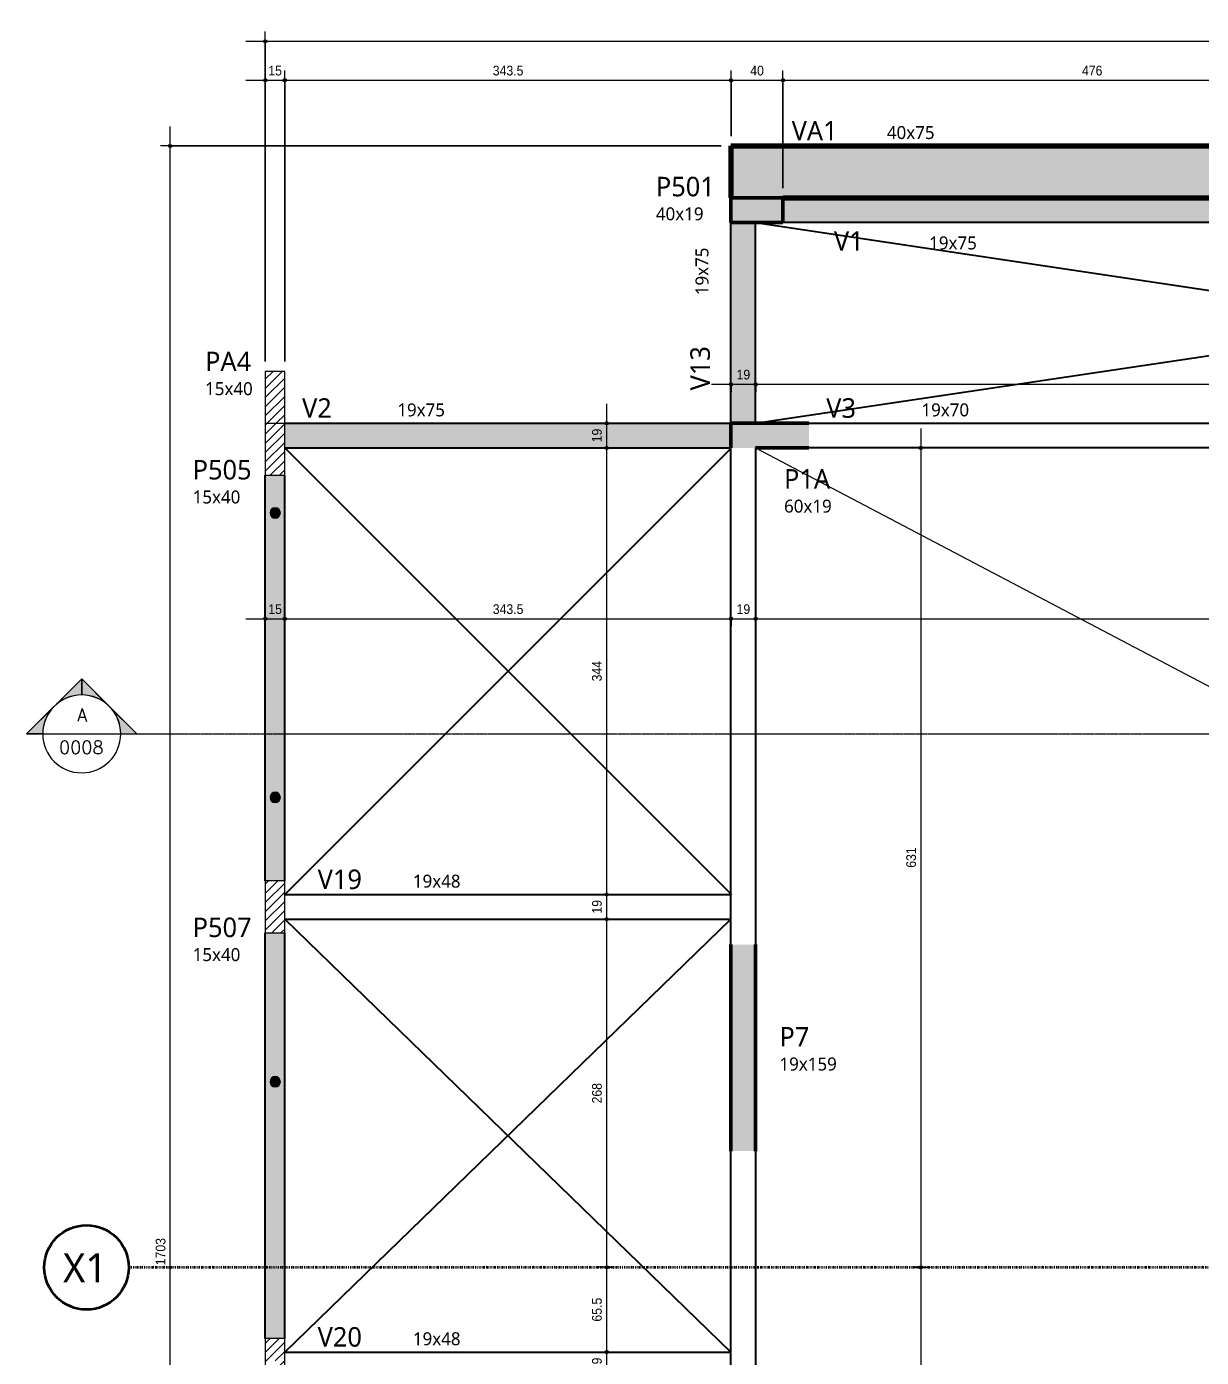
# Model space of a CAD drawing. Header units: centimetres. Extents: x -1706 to 33186, y -3196 to 88081.
# Drawn here: x 11624 to 12528, y -186 to 839 of the extents above; entities that cross this region are included whole.
import ezdxf

# ---------------------------------------------------------------- set-up
doc = ezdxf.new("R2010")
doc.units = ezdxf.units.CM
doc.linetypes.add('Centro de 6 mm', pattern=[1.32, 0.6, -0.24, 0.24, -0.24])
doc.linetypes.add('Dash dot', pattern=[1.5875, 0.635, -0.47625, 0, -0.47625])
for name, color, linetype, lineweight in [('A-ANNO-DIMS', 7, 'Continuous', 9), ('A-ANNO-DIMS-50', 7, 'Continuous', 9), ('A-DETL-GENF', 7, 'Continuous', 18), ('A-DETL-THIN', 7, 'Continuous', 25), ('G-ANNO-SYMB', 7, 'Continuous', 9), ('S-BEAM', 7, 'Continuous', 9), ('S-BEAM-IDEN', 7, 'Continuous', 9), ('S-COLS', 7, 'Continuous', 9), ('S-COLS-IDEN', 7, 'Continuous', 9), ('S-GRID', 7, 'Continuous', 9), ('S-GRID-IDEN', 7, 'Continuous', 9)]:
    doc.layers.add(name, color=color, linetype=linetype, lineweight=lineweight)
doc.layers.add('A-DETL', color=7, linetype='Continuous', lineweight=18, true_color=0x00a600)
doc.styles.add('Arial', font='arial.ttf', dxfattribs={"width": 0.9, "height": 7.5})
doc.styles.add('Gadugi_1', font='gadugi.ttf', dxfattribs={"height": 15})
doc.styles.add('Gadugi_2', font='gadugi.ttf', dxfattribs={"height": 10})
doc.styles.add('Gadugi_4', font='gadugi.ttf', dxfattribs={"height": 22.5})
doc.styles.add('RomanD', font='romand__.ttf', dxfattribs={"height": 10})
doc.dimstyles.new('PED_1_5mm_ESQ_1', dxfattribs={"dimscale": 30.48, "dimtxt": 7.651945, "dimasz": 0.328084, "dimexe": 0.246063, "dimexo": 0.246063, "dimgap": 0.049213, "dimtad": 1, "dimdec": 1, "dimrnd": 0.5, "dimdsep": 46, "dimtxsty": 'Arial', "dimblk1": 'DOTSMALL', "dimblk2": 'DOTSMALL', "dimsah": 1, "dimcen": 0.09, "dimdle": 0.492126, "dimazin": 0, "dimtfac": 1, "dimtdec": 4, "dimtix": 1, "dimtmove": 0, "dimatfit": 3, "dimfxl": 1, "dimtvp": 1, "dimtolj": 1, "dimtzin": 0, "dimarcsym": 2})
doc.dimstyles.new('PED_1_5mm_ESQ_2', dxfattribs={"dimscale": 30.48, "dimtxt": 7.651945, "dimasz": 0.328084, "dimexe": 0.246063, "dimexo": 0.246063, "dimgap": 0.049213, "dimtad": 1, "dimdec": 1, "dimrnd": 0.5, "dimdsep": 46, "dimtxsty": 'Arial', "dimblk1": 'DOTSMALL', "dimblk2": 'DOTSMALL', "dimsah": 1, "dimcen": 0.09, "dimdle": 0.492126, "dimazin": 0, "dimtfac": 1, "dimtdec": 4, "dimtix": 1, "dimtmove": 0, "dimatfit": 3, "dimfxl": 1, "dimtvp": 1, "dimtolj": 1, "dimtzin": 0, "dimarcsym": 2})
pattern_1 = [(45, (13566.5326, 0), (-3.535534, 3.535534), [])]

# ---------------------------------------------------------------- blocks, each defined once
blk = doc.blocks.new('Corte - M_Cabeça do corte - Preenchida-2060824-PL I 001 - FORMA DO RESERVATÓRIO')
at = {"layer": 'G-ANNO-SYMB'}
h = blk.add_hatch(color=256, dxfattribs=at)
edge = h.paths.add_edge_path(flags=0)
edge.add_line((-0.6, 0.849), (-0.6, 0.6))
edge.add_arc((-0.6, 0), 0.6, 90, 135)
edge.add_line((-1.024, 0.424), (-0.6, 0.849))
h = blk.add_hatch(color=256, dxfattribs=at)
edge = h.paths.add_edge_path(flags=0)
edge.add_line((-0.6, 0.849), (-0.176, 0.424))
edge.add_arc((-0.6, 0), 0.6, 45, 90)
edge.add_line((-0.6, 0.6), (-0.6, 0.849))
h = blk.add_hatch(color=256, dxfattribs=at)
edge = h.paths.add_edge_path(flags=0)
edge.add_line((-1.449, 0), (-1.024, 0.424))
edge.add_arc((-0.6, 0), 0.6, 135, 180)
edge.add_line((-1.2, 0), (-1.449, 0))
h = blk.add_hatch(color=256, dxfattribs=at)
edge = h.paths.add_edge_path(flags=0)
edge.add_line((0.249, 0), (0, 0))
edge.add_arc((-0.6, 0), 0.6, 360, 405)
edge.add_line((-0.176, 0.424), (0.249, 0))
for p, q in [((-0.6, 0.849), (-1.449, 0)), ((-0.6, 0.849), (-1.024, 0.424)), ((-0.6, 0.849), (0.249, 0)), ((-0.6, 0.6), (-0.6, 0.849)), ((-0.6, 0.849), (-0.6, 0.6)), ((-0.176, 0.424), (-0.6, 0.849)), ((-1.024, 0.424), (-1.449, 0)), ((0.249, 0), (-0.176, 0.424)), ((-1.449, 0), (-1.2, 0)), ((0, 0), (0.249, 0)), ((-1.2, 0), (-1.449, 0)), ((0, 0), (0.249, 0))]:
    blk.add_line(p, q, dxfattribs=at)
for start, end in [(360, 180), (135, 180), (90, 135), (45, 90), (360, 45), (180, 360)]:
    blk.add_arc((-0.6, 0), 0.6, start, end, dxfattribs=at)
blk = doc.blocks.new('Eixo - X1-2173051-PL I 001 - FORMA DO RESERVATÓRIO')
at = {"layer": 'S-GRID-IDEN', "color": 152, "lineweight": 35, "true_color": 0x0070c0}
blk.add_circle((0, 0), 0.65, dxfattribs=at)
blk = doc.blocks.new('DIMBLOCK193-PL I 001 - FORMA DO RESERVATÓRIO')
at = {"layer": 'A-ANNO-DIMS-50'}
h = blk.add_hatch(color=256, dxfattribs=at)
edge = h.paths.add_edge_path(flags=0)
edge.add_arc((11807.7, 383), 1.25, 0, 360)
h = blk.add_hatch(color=256, dxfattribs=at)
edge = h.paths.add_edge_path(flags=0)
edge.add_arc((11822.7, 383), 1.25, 0, 360)
for p, q in [((11807.7, 377.3), (11807.7, 390.5)), ((11822.7, 377.3), (11822.7, 390.5)), ((11792.7, 383), (11822.7, 383)), ((11807.7, 383), (11807.7, 377.3)), ((11822.7, 383), (11822.7, 377.3))]:
    blk.add_line(p, q, dxfattribs=at)
for centre in [(11807.7, 383), (11822.7, 383)]:
    blk.add_circle(centre, 1.25, dxfattribs=at)
at = {"layer": 'A-ANNO-DIMS-50', "color": 0, "insert": (11810, 394.2), "char_height": 7.5, "width": 12.431, "attachment_point": 1, "line_spacing_factor": 0.941778, "style": 'Arial'}
blk.add_mtext('15', dxfattribs=at)
blk = doc.blocks.new('_DotSmall')
at = {"color": 0, "linetype": 'ByBlock', "const_width": 0.5}
blk.add_lwpolyline([(-0.0625, 0, 1), (0.0625, 0, 1)], format="xyb", close=True, dxfattribs=at)
blk = doc.blocks.new('DIMBLOCK194-PL I 001 - FORMA DO RESERVATÓRIO')
at = {"layer": 'A-ANNO-DIMS-50'}
h = blk.add_hatch(color=256, dxfattribs=at)
edge = h.paths.add_edge_path(flags=0)
edge.add_arc((11822.7, 383), 1.25, 0, 360)
h = blk.add_hatch(color=256, dxfattribs=at)
edge = h.paths.add_edge_path(flags=0)
edge.add_arc((12166.2, 383), 1.25, 0, 360)
for p, q in [((11822.7, 377.3), (11822.7, 390.5)), ((12166.2, 377.3), (12166.2, 390.5)), ((11822.7, 383), (12166.2, 383)), ((11822.7, 383), (11822.7, 377.3)), ((12166.2, 383), (12166.2, 377.3))]:
    blk.add_line(p, q, dxfattribs=at)
for centre in [(11822.7, 383), (12166.2, 383)]:
    blk.add_circle(centre, 1.25, dxfattribs=at)
at = {"layer": 'A-ANNO-DIMS-50', "color": 0, "insert": (11982.8, 394.2), "char_height": 7.5, "width": 27.971, "attachment_point": 1, "line_spacing_factor": 0.941778, "style": 'Arial'}
blk.add_mtext('343.5', dxfattribs=at)
blk = doc.blocks.new('DIMBLOCK195-PL I 001 - FORMA DO RESERVATÓRIO')
at = {"layer": 'A-ANNO-DIMS-50'}
h = blk.add_hatch(color=256, dxfattribs=at)
edge = h.paths.add_edge_path(flags=0)
edge.add_arc((12166.2, 383), 1.25, 0, 360)
h = blk.add_hatch(color=256, dxfattribs=at)
edge = h.paths.add_edge_path(flags=0)
edge.add_arc((12185.2, 383), 1.25, 0, 360)
for p, q in [((12166.2, 377.3), (12166.2, 390.5)), ((12185.2, 377.3), (12185.2, 390.5)), ((12166.2, 383), (12185.2, 383)), ((12166.2, 383), (12166.2, 377.3)), ((12185.2, 383), (12185.2, 377.3))]:
    blk.add_line(p, q, dxfattribs=at)
for centre in [(12166.2, 383), (12185.2, 383)]:
    blk.add_circle(centre, 1.25, dxfattribs=at)
at = {"layer": 'A-ANNO-DIMS-50', "color": 0, "insert": (12170.5, 394.2), "char_height": 7.5, "width": 12.431, "attachment_point": 1, "line_spacing_factor": 0.941778, "style": 'Arial'}
blk.add_mtext('19', dxfattribs=at)
blk = doc.blocks.new('DIMBLOCK196-PL I 001 - FORMA DO RESERVATÓRIO')
at = {"layer": 'A-ANNO-DIMS-50'}
h = blk.add_hatch(color=256, dxfattribs=at)
edge = h.paths.add_edge_path(flags=0)
edge.add_arc((12185.2, 383), 1.25, 0, 360)
h = blk.add_hatch(color=256, dxfattribs=at)
edge = h.paths.add_edge_path(flags=0)
edge.add_arc((12907.7, 383), 1.25, 0, 360)
for p, q in [((12185.2, 377.3), (12185.2, 390.5)), ((12907.7, 377.3), (12907.7, 390.5)), ((12185.2, 383), (12907.7, 383)), ((12185.2, 383), (12185.2, 377.3)), ((12907.7, 383), (12907.7, 377.3))]:
    blk.add_line(p, q, dxfattribs=at)
for centre in [(12185.2, 383), (12907.7, 383)]:
    blk.add_circle(centre, 1.25, dxfattribs=at)
at = {"layer": 'A-ANNO-DIMS-50', "color": 0, "insert": (12534.8, 394.2), "char_height": 7.5, "width": 27.971, "attachment_point": 1, "line_spacing_factor": 0.941778, "style": 'Arial'}
blk.add_mtext('722.5', dxfattribs=at)
blk = doc.blocks.new('DIMBLOCK209-PL I 001 - FORMA DO RESERVATÓRIO')
at = {"layer": 'A-ANNO-DIMS-50'}
h = blk.add_hatch(color=256, dxfattribs=at)
edge = h.paths.add_edge_path(flags=0)
edge.add_arc((12166.2, 563.6), 1.25, 0, 360)
h = blk.add_hatch(color=256, dxfattribs=at)
edge = h.paths.add_edge_path(flags=0)
edge.add_arc((12185.2, 563.6), 1.25, 0, 360)
for p, q in [((12166.2, 557.9), (12166.2, 571.1)), ((12185.2, 557.9), (12185.2, 571.1)), ((12151.2, 563.6), (12185.2, 563.6)), ((12166.2, 563.6), (12166.2, 557.9)), ((12185.2, 563.6), (12185.2, 557.9))]:
    blk.add_line(p, q, dxfattribs=at)
for centre in [(12166.2, 563.6), (12185.2, 563.6)]:
    blk.add_circle(centre, 1.25, dxfattribs=at)
at = {"layer": 'A-ANNO-DIMS-50', "color": 0, "insert": (12170.5, 574.8), "char_height": 7.5, "width": 12.431, "attachment_point": 1, "line_spacing_factor": 0.941778, "style": 'Arial'}
blk.add_mtext('19', dxfattribs=at)
blk = doc.blocks.new('DIMBLOCK210-PL I 001 - FORMA DO RESERVATÓRIO')
at = {"layer": 'A-ANNO-DIMS-50'}
h = blk.add_hatch(color=256, dxfattribs=at)
edge = h.paths.add_edge_path(flags=0)
edge.add_arc((12185.2, 563.6), 1.25, 0, 360)
h = blk.add_hatch(color=256, dxfattribs=at)
edge = h.paths.add_edge_path(flags=0)
edge.add_arc((13219.2, 563.6), 1.25, 0, 360)
for p, q in [((12185.2, 557.9), (12185.2, 571.1)), ((13219.2, 557.9), (13219.2, 571.1)), ((12185.2, 563.6), (13219.2, 563.6)), ((12185.2, 563.6), (12185.2, 557.9)), ((13219.2, 563.6), (13219.2, 557.9))]:
    blk.add_line(p, q, dxfattribs=at)
for centre in [(12185.2, 563.6), (13219.2, 563.6)]:
    blk.add_circle(centre, 1.25, dxfattribs=at)
at = {"layer": 'A-ANNO-DIMS-50', "color": 0, "insert": (12691.8, 574.8), "char_height": 7.5, "width": 24.863, "attachment_point": 1, "line_spacing_factor": 0.941778, "style": 'Arial'}
blk.add_mtext('1034', dxfattribs=at)
blk = doc.blocks.new('DIMBLOCK243-PL I 001 - FORMA DO RESERVATÓRIO')
at = {"layer": 'A-ANNO-DIMS-50'}
h = blk.add_hatch(color=256, dxfattribs=at)
edge = h.paths.add_edge_path(flags=0)
edge.add_arc((12070.5, -181.7), 1.25, 0, 360)
h = blk.add_hatch(color=256, dxfattribs=at)
edge = h.paths.add_edge_path(flags=0)
edge.add_arc((12070.5, -200.7), 1.25, 0, 360)
for p, q in [((12076.2, -181.7), (12063, -181.7)), ((12070.5, -200.7), (12070.5, -181.7)), ((12070.5, -181.7), (12076.2, -181.7)), ((12076.2, -200.7), (12063, -200.7)), ((12070.5, -200.7), (12076.2, -200.7))]:
    blk.add_line(p, q, dxfattribs=at)
for centre in [(12070.5, -181.7), (12070.5, -200.7)]:
    blk.add_circle(centre, 1.25, dxfattribs=at)
at = {"layer": 'A-ANNO-DIMS-50', "color": 0, "insert": (12059.2, -196.4), "char_height": 7.5, "width": 12.431, "attachment_point": 1, "rotation": 90, "line_spacing_factor": 0.941778, "style": 'Arial'}
blk.add_mtext('19', dxfattribs=at)
blk = doc.blocks.new('DIMBLOCK244-PL I 001 - FORMA DO RESERVATÓRIO')
at = {"layer": 'A-ANNO-DIMS-50'}
h = blk.add_hatch(color=256, dxfattribs=at)
edge = h.paths.add_edge_path(flags=0)
edge.add_arc((12070.5, -116.4), 1.25, 0, 360)
h = blk.add_hatch(color=256, dxfattribs=at)
edge = h.paths.add_edge_path(flags=0)
edge.add_arc((12070.5, -181.7), 1.25, 0, 360)
for p, q in [((12076.2, -116.4), (12063, -116.4)), ((12070.5, -181.7), (12070.5, -116.4)), ((12070.5, -116.4), (12076.2, -116.4)), ((12076.2, -181.7), (12063, -181.7)), ((12070.5, -181.7), (12076.2, -181.7))]:
    blk.add_line(p, q, dxfattribs=at)
for centre in [(12070.5, -116.4), (12070.5, -181.7)]:
    blk.add_circle(centre, 1.25, dxfattribs=at)
at = {"layer": 'A-ANNO-DIMS-50', "color": 0, "insert": (12059.2, -158.2), "char_height": 7.5, "width": 21.755, "attachment_point": 1, "rotation": 90, "line_spacing_factor": 0.941778, "style": 'Arial'}
blk.add_mtext('65.5', dxfattribs=at)
blk = doc.blocks.new('DIMBLOCK245-PL I 001 - FORMA DO RESERVATÓRIO')
at = {"layer": 'A-ANNO-DIMS-50'}
h = blk.add_hatch(color=256, dxfattribs=at)
edge = h.paths.add_edge_path(flags=0)
edge.add_arc((12070.5, 151.7), 1.25, 0, 360)
h = blk.add_hatch(color=256, dxfattribs=at)
edge = h.paths.add_edge_path(flags=0)
edge.add_arc((12070.5, -116.4), 1.25, 0, 360)
for p, q in [((12076.2, 151.7), (12063, 151.7)), ((12070.5, -116.4), (12070.5, 151.7)), ((12070.5, 151.7), (12076.2, 151.7)), ((12076.2, -116.4), (12063, -116.4)), ((12070.5, -116.4), (12076.2, -116.4))]:
    blk.add_line(p, q, dxfattribs=at)
for centre in [(12070.5, 151.7), (12070.5, -116.4)]:
    blk.add_circle(centre, 1.25, dxfattribs=at)
at = {"layer": 'A-ANNO-DIMS-50', "color": 0, "insert": (12059.2, 9.8), "char_height": 7.5, "width": 18.647, "attachment_point": 1, "rotation": 90, "line_spacing_factor": 0.941778, "style": 'Arial'}
blk.add_mtext('268', dxfattribs=at)
blk = doc.blocks.new('DIMBLOCK246-PL I 001 - FORMA DO RESERVATÓRIO')
at = {"layer": 'A-ANNO-DIMS-50'}
h = blk.add_hatch(color=256, dxfattribs=at)
edge = h.paths.add_edge_path(flags=0)
edge.add_arc((12070.5, 170.7), 1.25, 0, 360)
h = blk.add_hatch(color=256, dxfattribs=at)
edge = h.paths.add_edge_path(flags=0)
edge.add_arc((12070.5, 151.7), 1.25, 0, 360)
for p, q in [((12076.2, 170.7), (12063, 170.7)), ((12070.5, 151.7), (12070.5, 170.7)), ((12070.5, 170.7), (12076.2, 170.7)), ((12076.2, 151.7), (12063, 151.7)), ((12070.5, 151.7), (12076.2, 151.7))]:
    blk.add_line(p, q, dxfattribs=at)
for centre in [(12070.5, 170.7), (12070.5, 151.7)]:
    blk.add_circle(centre, 1.25, dxfattribs=at)
at = {"layer": 'A-ANNO-DIMS-50', "color": 0, "insert": (12059.2, 156), "char_height": 7.5, "width": 12.431, "attachment_point": 1, "rotation": 90, "line_spacing_factor": 0.941778, "style": 'Arial'}
blk.add_mtext('19', dxfattribs=at)
blk = doc.blocks.new('DIMBLOCK247-PL I 001 - FORMA DO RESERVATÓRIO')
at = {"layer": 'A-ANNO-DIMS-50'}
h = blk.add_hatch(color=256, dxfattribs=at)
edge = h.paths.add_edge_path(flags=0)
edge.add_arc((12070.5, 514.6), 1.25, 0, 360)
h = blk.add_hatch(color=256, dxfattribs=at)
edge = h.paths.add_edge_path(flags=0)
edge.add_arc((12070.5, 170.7), 1.25, 0, 360)
for p, q in [((12076.2, 514.6), (12063, 514.6)), ((12070.5, 170.7), (12070.5, 514.6)), ((12070.5, 514.6), (12076.2, 514.6)), ((12076.2, 170.7), (12063, 170.7)), ((12070.5, 170.7), (12076.2, 170.7))]:
    blk.add_line(p, q, dxfattribs=at)
for centre in [(12070.5, 514.6), (12070.5, 170.7)]:
    blk.add_circle(centre, 1.25, dxfattribs=at)
at = {"layer": 'A-ANNO-DIMS-50', "color": 0, "insert": (12059.2, 334.8), "char_height": 7.5, "width": 18.647, "attachment_point": 1, "rotation": 90, "line_spacing_factor": 0.941778, "style": 'Arial'}
blk.add_mtext('344', dxfattribs=at)
blk = doc.blocks.new('DIMBLOCK248-PL I 001 - FORMA DO RESERVATÓRIO')
at = {"layer": 'A-ANNO-DIMS-50'}
h = blk.add_hatch(color=256, dxfattribs=at)
edge = h.paths.add_edge_path(flags=0)
edge.add_arc((12070.5, 533.6), 1.25, 0, 360)
h = blk.add_hatch(color=256, dxfattribs=at)
edge = h.paths.add_edge_path(flags=0)
edge.add_arc((12070.5, 514.6), 1.25, 0, 360)
for p, q in [((12070.5, 514.6), (12070.5, 548.6)), ((12076.2, 533.6), (12063, 533.6)), ((12070.5, 533.6), (12076.2, 533.6)), ((12076.2, 514.6), (12063, 514.6)), ((12070.5, 514.6), (12076.2, 514.6))]:
    blk.add_line(p, q, dxfattribs=at)
for centre in [(12070.5, 533.6), (12070.5, 514.6)]:
    blk.add_circle(centre, 1.25, dxfattribs=at)
at = {"layer": 'A-ANNO-DIMS-50', "color": 0, "insert": (12059.2, 518.9), "char_height": 7.5, "width": 12.431, "attachment_point": 1, "rotation": 90, "line_spacing_factor": 0.941778, "style": 'Arial'}
blk.add_mtext('19', dxfattribs=at)
blk = doc.blocks.new('DIMBLOCK249-PL I 001 - FORMA DO RESERVATÓRIO')
at = {"layer": 'A-ANNO-DIMS-50'}
h = blk.add_hatch(color=256, dxfattribs=at)
edge = h.paths.add_edge_path(flags=0)
edge.add_arc((12312.3, 514.6), 1.25, 0, 360)
h = blk.add_hatch(color=256, dxfattribs=at)
edge = h.paths.add_edge_path(flags=0)
edge.add_arc((12312.3, -116.4), 1.25, 0, 360)
for p, q in [((12312.3, 529.6), (12312.3, -116.4)), ((12306.6, 514.6), (12319.8, 514.6)), ((12312.3, 514.6), (12306.6, 514.6)), ((12306.6, -116.4), (12319.8, -116.4)), ((12312.3, -116.4), (12306.6, -116.4))]:
    blk.add_line(p, q, dxfattribs=at)
for centre in [(12312.3, 514.6), (12312.3, -116.4)]:
    blk.add_circle(centre, 1.25, dxfattribs=at)
at = {"layer": 'A-ANNO-DIMS-50', "color": 0, "insert": (12301.1, 191.3), "char_height": 7.5, "width": 18.647, "attachment_point": 1, "rotation": 90, "line_spacing_factor": 0.941778, "style": 'Arial'}
blk.add_mtext('631', dxfattribs=at)
blk = doc.blocks.new('DIMBLOCK250-PL I 001 - FORMA DO RESERVATÓRIO')
at = {"layer": 'A-ANNO-DIMS-50'}
h = blk.add_hatch(color=256, dxfattribs=at)
edge = h.paths.add_edge_path(flags=0)
edge.add_arc((12312.3, -116.4), 1.25, 0, 360)
h = blk.add_hatch(color=256, dxfattribs=at)
edge = h.paths.add_edge_path(flags=0)
edge.add_arc((12312.3, -669.4), 1.25, 0, 360)
for p, q in [((12306.6, -116.4), (12319.8, -116.4)), ((12312.3, -116.4), (12306.6, -116.4)), ((12312.3, -116.4), (12312.3, -669.4)), ((12318.2, -669.4), (12304.8, -669.4)), ((12312.3, -669.4), (12318.2, -669.4))]:
    blk.add_line(p, q, dxfattribs=at)
for centre in [(12312.3, -116.4), (12312.3, -669.4)]:
    blk.add_circle(centre, 1.25, dxfattribs=at)
at = {"layer": 'A-ANNO-DIMS-50', "color": 0, "insert": (12301.1, -400.7), "char_height": 7.5, "width": 18.647, "attachment_point": 1, "rotation": 90, "line_spacing_factor": 0.941778, "style": 'Arial'}
blk.add_mtext('553', dxfattribs=at)
blk = doc.blocks.new('DIMBLOCK297-PL I 001 - FORMA DO RESERVATÓRIO')
at = {"layer": 'A-ANNO-DIMS-50'}
h = blk.add_hatch(color=256, dxfattribs=at)
edge = h.paths.add_edge_path(flags=0)
edge.add_arc((11807.7, 797.7), 1.25, 0, 360)
h = blk.add_hatch(color=256, dxfattribs=at)
edge = h.paths.add_edge_path(flags=0)
edge.add_arc((11822.7, 797.7), 1.25, 0, 360)
for p, q in [((11807.7, 581.1), (11807.7, 805.2)), ((11822.7, 581.1), (11822.7, 805.2)), ((11792.7, 797.7), (11822.7, 797.7)), ((11807.7, 797.7), (11807.7, 581.1)), ((11822.7, 797.7), (11822.7, 581.1))]:
    blk.add_line(p, q, dxfattribs=at)
for centre in [(11807.7, 797.7), (11822.7, 797.7)]:
    blk.add_circle(centre, 1.25, dxfattribs=at)
at = {"layer": 'A-ANNO-DIMS-50', "color": 0, "insert": (11810, 808.9), "char_height": 7.5, "width": 12.431, "attachment_point": 1, "line_spacing_factor": 0.941778, "style": 'Arial'}
blk.add_mtext('15', dxfattribs=at)
blk = doc.blocks.new('DIMBLOCK298-PL I 001 - FORMA DO RESERVATÓRIO')
at = {"layer": 'A-ANNO-DIMS-50'}
h = blk.add_hatch(color=256, dxfattribs=at)
edge = h.paths.add_edge_path(flags=0)
edge.add_arc((11822.7, 797.7), 1.25, 0, 360)
h = blk.add_hatch(color=256, dxfattribs=at)
edge = h.paths.add_edge_path(flags=0)
edge.add_arc((12166.2, 797.7), 1.25, 0, 360)
for p, q in [((11822.7, 581.1), (11822.7, 805.2)), ((12166.2, 754.6), (12166.2, 805.2)), ((11822.7, 797.7), (12166.2, 797.7)), ((11822.7, 797.7), (11822.7, 581.1)), ((12166.2, 797.7), (12166.2, 754.6))]:
    blk.add_line(p, q, dxfattribs=at)
for centre in [(11822.7, 797.7), (12166.2, 797.7)]:
    blk.add_circle(centre, 1.25, dxfattribs=at)
at = {"layer": 'A-ANNO-DIMS-50', "color": 0, "insert": (11982.8, 808.9), "char_height": 7.5, "width": 27.971, "attachment_point": 1, "line_spacing_factor": 0.941778, "style": 'Arial'}
blk.add_mtext('343.5', dxfattribs=at)
blk = doc.blocks.new('DIMBLOCK299-PL I 001 - FORMA DO RESERVATÓRIO')
at = {"layer": 'A-ANNO-DIMS-50'}
h = blk.add_hatch(color=256, dxfattribs=at)
edge = h.paths.add_edge_path(flags=0)
edge.add_arc((12166.2, 797.7), 1.25, 0, 360)
h = blk.add_hatch(color=256, dxfattribs=at)
edge = h.paths.add_edge_path(flags=0)
edge.add_arc((12206.2, 797.7), 1.25, 0, 360)
for p, q in [((12166.2, 754.6), (12166.2, 805.2)), ((12206.2, 714.6), (12206.2, 805.2)), ((12166.2, 797.7), (12206.2, 797.7)), ((12166.2, 797.7), (12166.2, 754.6)), ((12206.2, 797.7), (12206.2, 714.6))]:
    blk.add_line(p, q, dxfattribs=at)
for centre in [(12166.2, 797.7), (12206.2, 797.7)]:
    blk.add_circle(centre, 1.25, dxfattribs=at)
at = {"layer": 'A-ANNO-DIMS-50', "color": 0, "insert": (12181, 808.9), "char_height": 7.5, "width": 12.431, "attachment_point": 1, "line_spacing_factor": 0.941778, "style": 'Arial'}
blk.add_mtext('40', dxfattribs=at)
blk = doc.blocks.new('DIMBLOCK300-PL I 001 - FORMA DO RESERVATÓRIO')
at = {"layer": 'A-ANNO-DIMS-50'}
h = blk.add_hatch(color=256, dxfattribs=at)
edge = h.paths.add_edge_path(flags=0)
edge.add_arc((12206.2, 797.7), 1.25, 0, 360)
h = blk.add_hatch(color=256, dxfattribs=at)
edge = h.paths.add_edge_path(flags=0)
edge.add_arc((12682.2, 797.7), 1.25, 0, 360)
for p, q in [((12206.2, 714.6), (12206.2, 805.2)), ((12682.2, 714.6), (12682.2, 805.2)), ((12206.2, 797.7), (12682.2, 797.7)), ((12206.2, 797.7), (12206.2, 714.6)), ((12682.2, 797.7), (12682.2, 714.6))]:
    blk.add_line(p, q, dxfattribs=at)
for centre in [(12206.2, 797.7), (12682.2, 797.7)]:
    blk.add_circle(centre, 1.25, dxfattribs=at)
at = {"layer": 'A-ANNO-DIMS-50', "color": 0, "insert": (12436.4, 808.9), "char_height": 7.5, "width": 18.647, "attachment_point": 1, "line_spacing_factor": 0.941778, "style": 'Arial'}
blk.add_mtext('476', dxfattribs=at)
blk = doc.blocks.new('DIMBLOCK315-PL I 001 - FORMA DO RESERVATÓRIO')
at = {"layer": 'A-ANNO-DIMS-50'}
h = blk.add_hatch(color=256, dxfattribs=at)
edge = h.paths.add_edge_path(flags=0)
edge.add_arc((11807.7, 827.7), 1.25, 0, 360)
h = blk.add_hatch(color=256, dxfattribs=at)
edge = h.paths.add_edge_path(flags=0)
edge.add_arc((14914.7, 827.7), 1.25, 0, 360)
for p, q in [((11807.7, 581.1), (11807.7, 835.2)), ((14914.7, 714.6), (14914.7, 835.2)), ((11792.7, 827.7), (14929.7, 827.7)), ((11807.7, 827.7), (11807.7, 581.1)), ((14914.7, 827.7), (14914.7, 714.6))]:
    blk.add_line(p, q, dxfattribs=at)
for centre in [(11807.7, 827.7), (14914.7, 827.7)]:
    blk.add_circle(centre, 1.25, dxfattribs=at)
at = {"layer": 'A-ANNO-DIMS-50', "color": 0, "insert": (13350.8, 838.9), "char_height": 7.5, "width": 24.863, "attachment_point": 1, "line_spacing_factor": 0.941778, "style": 'Arial'}
blk.add_mtext('3107', dxfattribs=at)
blk = doc.blocks.new('DIMBLOCK316-PL I 001 - FORMA DO RESERVATÓRIO')
at = {"layer": 'A-ANNO-DIMS-50'}
h = blk.add_hatch(color=256, dxfattribs=at)
edge = h.paths.add_edge_path(flags=0)
edge.add_arc((11734.5, 747.1), 1.25, 0, 360)
h = blk.add_hatch(color=256, dxfattribs=at)
edge = h.paths.add_edge_path(flags=0)
edge.add_arc((11734.5, -955.9), 1.25, 0, 360)
for p, q in [((11734.5, -970.9), (11734.5, 762.1)), ((12158.7, 747.1), (11727, 747.1)), ((11734.5, 747.1), (12158.7, 747.1)), ((11800.2, -955.9), (11727, -955.9)), ((11734.5, -955.9), (11800.2, -955.9))]:
    blk.add_line(p, q, dxfattribs=at)
for centre in [(11734.5, 747.1), (11734.5, -955.9)]:
    blk.add_circle(centre, 1.25, dxfattribs=at)
at = {"layer": 'A-ANNO-DIMS-50', "color": 0, "insert": (11723.3, -114.8), "char_height": 7.5, "width": 24.863, "attachment_point": 1, "rotation": 90, "line_spacing_factor": 0.941778, "style": 'Arial'}
blk.add_mtext('1703', dxfattribs=at)

msp = doc.modelspace()

# ---------------------------------------------------------------- hatches: boundary and pattern name
at = {"layer": 'A-DETL-GENF', "true_color": 0x808080}
h = msp.add_hatch(dxfattribs=at)
h.set_pattern_fill('FP_1', color=8, style=0, pattern_type=2)
h.set_pattern_definition(pattern_1)
h.paths.add_polyline_path([(11822.67, -915.95), (11822.67, -876.05), (11807.67, -876.05), (11807.67, -915.95)], flags=0)
h.paths.add_polyline_path([(14909.18, -742.48), (14914.68, -742.48), (14914.68, -702.48), (14899.68, -702.48), (14899.68, -742.48)], flags=0)
h.paths.add_polyline_path([(11822.67, -563.65), (11822.67, -523.65), (11807.67, -523.65), (11807.67, -563.65)], flags=0)
h.paths.add_polyline_path([(14914.68, -390.08), (14914.68, -350.08), (14899.68, -350.08), (14899.68, -390.08)], flags=0)
h.paths.add_polyline_path([(11811.45, -211.25), (11822.67, -211.25), (11822.67, -171.25), (11807.67, -171.25), (11807.67, -211.25)], flags=0)
h.paths.add_polyline_path([(11815.31, -196.5), (11814.28, -196.37), (11813.31, -195.97), (11812.48, -195.33), (11811.85, -194.5), (11811.45, -193.54), (11811.31, -192.5), (11811.45, -191.47), (11811.85, -190.5), (11812.48, -189.67), (11813.31, -189.04), (11814.28, -188.64), (11815.31, -188.5), (11816.35, -188.64), (11817.31, -189.04), (11818.14, -189.67), (11818.78, -190.5), (11819.18, -191.47), (11819.31, -192.5), (11819.18, -193.54), (11818.78, -194.5), (11818.14, -195.33), (11817.31, -195.97), (11816.35, -196.37)], flags=0)
h.paths.add_polyline_path([(14903.96, -37.68), (14914.68, -37.68), (14914.68, 2.32), (14899.68, 2.32), (14899.68, -37.68), (14903.56, -37.68)], flags=0)
h.paths.add_polyline_path([(14907.43, -20.03), (14906.39, -19.9), (14905.43, -19.5), (14904.6, -18.86), (14903.96, -18.03), (14903.56, -17.07), (14903.43, -16.03), (14903.56, -15), (14903.96, -14.03), (14904.6, -13.21), (14905.43, -12.57), (14906.39, -12.17), (14907.43, -12.03), (14908.46, -12.17), (14909.43, -12.57), (14910.25, -13.21), (14910.89, -14.03), (14911.29, -15), (14911.43, -16.03), (14911.29, -17.07), (14910.89, -18.03), (14910.25, -18.86), (14909.43, -19.5), (14908.46, -19.9), (14908.03, -19.95)], flags=0)
h.paths.add_polyline_path([(11822.67, 141.15), (11822.67, 181.15), (11807.67, 181.15), (11807.67, 141.15)], flags=0)
h.paths.add_polyline_path([(14914.68, 314.72), (14914.68, 354.72), (14899.68, 354.72), (14899.68, 314.72)], flags=0)
h.paths.add_polyline_path([(11822.67, 493.55), (11822.67, 533.55), (11807.67, 533.55), (11807.67, 493.55)], flags=0)
h.paths.add_polyline_path([(14914.68, 667.12), (14914.68, 707.12), (14899.68, 707.12), (14899.68, 667.12)], flags=0)
h = msp.add_hatch(dxfattribs=at)
h.set_pattern_fill('FP_1', color=8, style=0, pattern_type=2)
h.set_pattern_definition(pattern_1)
h.paths.add_polyline_path([(11822.67, 533.55), (11822.67, 573.55), (11807.67, 573.55), (11807.67, 533.55)], flags=0)
at = {"layer": 'A-DETL-GENF', "true_color": 0xff00ff}
for points in [[(11815.31, 460.5), (11816.35, 460.63), (11817.31, 461.03), (11818.14, 461.67), (11818.78, 462.5), (11819.18, 463.46), (11819.31, 464.5), (11819.18, 465.53), (11818.78, 466.5), (11818.14, 467.33), (11817.31, 467.96), (11816.35, 468.36), (11815.31, 468.5), (11814.28, 468.36), (11813.31, 467.96), (11812.48, 467.33), (11811.85, 466.5), (11811.45, 465.53), (11811.31, 464.5), (11811.45, 463.46), (11811.85, 462.5), (11812.48, 461.67), (11813.31, 461.03), (11814.28, 460.63)], [(11815.31, 241.5), (11816.35, 241.63), (11817.31, 242.03), (11818.14, 242.67), (11818.78, 243.5), (11819.18, 244.46), (11819.31, 245.5), (11819.18, 246.53), (11818.78, 247.5), (11818.14, 248.33), (11817.31, 248.96), (11816.35, 249.36), (11815.31, 249.5), (11814.28, 249.36), (11813.31, 248.96), (11812.48, 248.33), (11811.85, 247.5), (11811.45, 246.53), (11811.31, 245.5), (11811.45, 244.46), (11811.85, 243.5), (11812.48, 242.67), (11813.31, 242.03), (11814.28, 241.63)], [(11815.31, 22.5), (11816.35, 22.63), (11817.31, 23.03), (11818.14, 23.67), (11818.78, 24.5), (11819.18, 25.46), (11819.31, 26.5), (11819.18, 27.53), (11818.78, 28.5), (11818.14, 29.33), (11817.31, 29.96), (11816.35, 30.36), (11815.31, 30.5), (11814.28, 30.36), (11813.31, 29.96), (11812.48, 29.33), (11811.85, 28.5), (11811.45, 27.53), (11811.31, 26.5), (11811.45, 25.46), (11811.85, 24.5), (11812.48, 23.67), (11813.31, 23.03), (11814.28, 22.63)]]:
    msp.add_hatch(color=6, dxfattribs=at).paths.add_polyline_path(points, flags=0)
at = {"layer": 'S-BEAM', "true_color": 0xcfa6ff}
for points in [[(12682.17, 707.12), (12682.19, 707.12), (13180.18, 707.12), (13180.18, 747.12), (12166.18, 747.12), (12166.18, 707.12), (12283.17, 707.12)], [(12504.63, 688.12), (12682.17, 688.12), (12682.17, 707.12), (12206.17, 707.12), (12206.17, 688.12), (12445.63, 688.12)], [(12166.18, 533.55), (12185.17, 533.55), (12185.17, 688.12), (12166.17, 688.12), (12166.17, 533.55)], [(12166.17, 514.55), (12166.17, 533.55), (11822.67, 533.55), (11822.67, 514.55)]]:
    msp.add_hatch(color=191, dxfattribs=at).paths.add_polyline_path(points, flags=0)
h = msp.add_hatch(color=191, dxfattribs=at)
h.paths.add_polyline_path([(11807.67, 181.15), (11822.67, 181.15), (11822.67, 493.55), (11807.67, 493.55), (11807.67, 414.39)], flags=0)
h.paths.add_polyline_path([(11815.31, 241.5), (11814.28, 241.63), (11813.31, 242.03), (11812.48, 242.67), (11811.85, 243.5), (11811.45, 244.46), (11811.31, 245.5), (11811.45, 246.53), (11811.85, 247.5), (11812.48, 248.33), (11813.31, 248.96), (11814.28, 249.36), (11815.31, 249.5), (11816.35, 249.36), (11817.31, 248.96), (11818.14, 248.33), (11818.78, 247.5), (11819.18, 246.53), (11819.31, 245.5), (11819.18, 244.46), (11818.78, 243.5), (11818.14, 242.67), (11817.31, 242.03), (11816.35, 241.63)], flags=0)
h.paths.add_polyline_path([(11815.31, 460.5), (11814.28, 460.63), (11813.31, 461.03), (11812.48, 461.67), (11811.85, 462.5), (11811.45, 463.46), (11811.31, 464.5), (11811.45, 465.53), (11811.85, 466.5), (11812.48, 467.33), (11813.31, 467.96), (11814.28, 468.36), (11815.31, 468.5), (11816.35, 468.36), (11817.31, 467.96), (11818.14, 467.33), (11818.78, 466.5), (11819.18, 465.53), (11819.31, 464.5), (11819.18, 463.46), (11818.78, 462.5), (11818.14, 461.67), (11817.31, 461.03), (11816.35, 460.63)], flags=0)
h = msp.add_hatch(color=191, dxfattribs=at)
h.paths.add_polyline_path([(11807.67, -171.25), (11822.67, -171.25), (11822.67, 141.15), (11807.67, 141.15), (11807.67, -126.08)], flags=0)
h.paths.add_polyline_path([(11815.31, 22.5), (11814.28, 22.63), (11813.31, 23.03), (11812.48, 23.67), (11811.85, 24.5), (11811.45, 25.46), (11811.31, 26.5), (11811.45, 27.53), (11811.85, 28.5), (11812.48, 29.33), (11813.31, 29.96), (11814.28, 30.36), (11815.31, 30.5), (11816.35, 30.36), (11817.31, 29.96), (11818.14, 29.33), (11818.78, 28.5), (11819.18, 27.53), (11819.31, 26.5), (11819.18, 25.46), (11818.78, 24.5), (11818.14, 23.67), (11817.31, 23.03), (11816.35, 22.63)], flags=0)
at = {"layer": 'S-COLS', "true_color": 0x808080}
for points in [[(12185.17, 688.12), (12206.17, 688.12), (12206.17, 707.12), (12166.17, 707.12), (12166.18, 688.12)], [(12226.17, 514.55), (12226.17, 533.55), (12166.17, 533.55), (12166.18, 514.55), (12206.17, 514.55)], [(12185.17, -26.88), (12185.17, 132.12), (12166.17, 132.12), (12166.17, -26.88)]]:
    msp.add_hatch(color=8, dxfattribs=at).paths.add_polyline_path(points, flags=0)

# ---------------------------------------------------------------- linework, layer by layer
at = {"layer": 'A-DETL', "color": 7}
for p, q in [((11822.67, 573.55), (11807.67, 573.55)), ((11807.67, 573.55), (11807.67, 533.55)), ((11822.67, 533.55), (11822.67, 573.55)), ((11807.67, 533.55), (11807.67, 493.55)), ((11807.67, 533.55), (11822.67, 533.55)), ((11822.67, 493.55), (11822.67, 533.55)), ((11807.67, 493.55), (11822.67, 493.55)), ((11822.67, 181.15), (11807.67, 181.15)), ((11807.67, 181.15), (11807.67, 141.15)), ((11822.67, 141.15), (11822.67, 181.15)), ((11807.67, 141.15), (11822.67, 141.15)), ((11822.67, -171.25), (11807.67, -171.25)), ((11807.67, -171.25), (11807.67, -211.25)), ((11822.67, -211.25), (11822.67, -171.25))]:
    msp.add_line(p, q, dxfattribs=at)
at = {"layer": 'A-DETL', "color": 7, "lineweight": 9}
msp.add_line((12185.17, 514.55), (13508.35, -181.88), dxfattribs=at)
at = {"layer": 'A-DETL', "color": 7}
for centre, start, end in [((11815.31, 464.5), 0, 180), ((11815.31, 464.5), 180, 0), ((11815.31, 245.5), 0, 180), ((11815.31, 245.5), 180, 0), ((11815.31, 26.5), 360, 180), ((11815.31, 26.5), 180, 360)]:
    msp.add_arc(centre, 4, start, end, dxfattribs=at)
at = {"layer": 'A-DETL-THIN', "color": 190, "lineweight": 70, "true_color": 0x8000ff}
msp.add_line((12206.17, 707.12), (12682.17, 707.12), dxfattribs=at)
at = {"layer": 'A-DETL-THIN'}
for p, q in [((12185.17, 688.12), (13219.17, 533.55)), ((12185.17, 533.55), (13215.82, 687.62)), ((11822.67, 514.55), (12166.57, 170.65)), ((11822.67, 170.65), (12166.17, 514.15)), ((11822.67, -181.75), (12166.17, 151.65)), ((11822.67, 151.65), (12166.17, -181.75))]:
    msp.add_line(p, q, dxfattribs=at)
at = {"layer": 'G-ANNO-SYMB'}
msp.add_line((11636.37, 294.37), (11696.37, 294.37), dxfattribs=at)
at = {"layer": 'G-ANNO-SYMB', "linetype": 'Centro de 6 mm'}
msp.add_line((11696.37, 294.37), (15048.94, 294.37), dxfattribs=at)
at = {"layer": 'S-BEAM', "color": 190, "lineweight": 70, "true_color": 0x8000ff}
for q in [(12166.18, 707.12), (13180.18, 747.12)]:
    msp.add_line((12166.18, 747.12), q, dxfattribs=at)
at = {"layer": 'S-BEAM', "lineweight": 25}
for p, q in [((12166.17, 533.55), (12166.17, 688.12)), ((12185.17, 533.55), (12185.17, 688.12)), ((12682.17, 688.12), (12206.17, 688.12)), ((11822.67, 533.55), (12166.17, 533.55)), ((12226.17, 533.55), (12692.67, 533.55)), ((11822.67, 514.55), (12166.17, 514.55)), ((12166.17, 132.12), (12166.17, 514.55)), ((12185.17, 514.55), (12185.17, 132.12)), ((12692.67, 514.55), (12226.17, 514.55)), ((11807.67, 181.15), (11807.67, 493.55)), ((11822.67, 181.15), (11822.67, 493.55)), ((11822.67, 170.65), (12166.17, 170.65)), ((11822.67, 151.65), (12166.17, 151.65)), ((11807.67, -171.25), (11807.67, 141.15)), ((11822.67, -171.25), (11822.67, 141.15)), ((12166.17, -723.38), (12166.17, -26.88)), ((12185.17, -26.88), (12185.17, -723.38)), ((11822.67, -181.75), (12166.17, -181.75))]:
    msp.add_line(p, q, dxfattribs=at)
at = {"layer": 'S-COLS', "lineweight": 50}
for p, q in [((12166.17, 707.12), (12206.17, 707.12)), ((12166.17, 688.12), (12166.17, 707.12)), ((12206.17, 707.12), (12206.17, 688.12)), ((12206.17, 688.12), (12166.17, 688.12)), ((12166.17, 533.55), (12226.17, 533.55)), ((12166.17, 514.55), (12166.17, 533.55)), ((12226.17, 514.55), (12185.17, 514.55)), ((12166.17, -26.88), (12166.17, 132.12)), ((12185.17, 132.12), (12185.17, -26.88))]:
    msp.add_line(p, q, dxfattribs=at)
at = {"layer": 'S-GRID', "color": 152, "linetype": 'Dash dot', "lineweight": 35, "true_color": 0x0070c0}
msp.add_line((15861.3, -116.45), (11702.55, -116.45), dxfattribs=at)

# ---------------------------------------------------------------- block references
at = {"layer": 'G-ANNO-SYMB', "xscale": 49.99999999999998, "yscale": 49.99999999999998, "zscale": 49.99999999999998}
msp.add_blockref('Corte - M_Cabeça do corte - Preenchida-2060824-PL I 001 - FORMA DO RESERVATÓRIO', (11696.37, 294.37), dxfattribs=at)
at = {"layer": 'S-GRID-IDEN', "color": 152, "true_color": 0x0070c0, "xscale": 49.99999999999998, "yscale": 49.99999999999998, "zscale": 49.99999999999998, "rotation": 89.99999999999982}
msp.add_blockref('Eixo - X1-2173051-PL I 001 - FORMA DO RESERVATÓRIO', (11670.05, -116.45), dxfattribs=at)

# ---------------------------------------------------------------- texts
at = {"layer": 'G-ANNO-SYMB', "char_height": 10, "attachment_point": 1, "style": 'RomanD'}
for s, insert, width in [('A', (11662.81, 313.99), 11.2236), ('0008', (11648.91, 289.04), 44.8945)]:
    msp.add_mtext(s, dxfattribs=dict(at, insert=insert, width=width))
at = {"layer": 'S-BEAM-IDEN', "attachment_point": 1}
for s, insert, char_height, width, style in [('VA1', (12212.9, 766.39), 15, 46.4979, 'Gadugi_1'), ('40x75', (12286.2, 762.45), 10, 44.8945, 'Gadugi_2'), ('V1', (12245.44, 681.4), 15, 30.0633, 'Gadugi_1'), ('19x75', (12318.74, 677.46), 10, 44.8945, 'Gadugi_2'), ('V2', (11836, 552.82), 15, 30.0633, 'Gadugi_1'), ('19x75', (11909.3, 548.89), 10, 44.8945, 'Gadugi_2'), ('V3', (12239.5, 552.82), 15, 30.0633, 'Gadugi_1'), ('19x70', (12312.8, 548.89), 10, 44.8945, 'Gadugi_2'), ('V19', (11848, 189.92), 15, 44.0928, 'Gadugi_1'), ('19x48', (11921.3, 185.99), 10, 44.8945, 'Gadugi_2'), ('V20', (11848, -162.48), 15, 44.0928, 'Gadugi_1'), ('19x48', (11921.3, -166.41), 10, 44.8945, 'Gadugi_2')]:
    msp.add_mtext(s, dxfattribs=dict(at, insert=insert, char_height=char_height, width=width, style=style))
at = {"layer": 'S-BEAM-IDEN', "attachment_point": 1, "rotation": 90}
for s, insert, char_height, width, style in [('19x75', (12138.83, 632.18), 10, 44.8945, 'Gadugi_2'), ('V13', (12134.9, 558.88), 15, 44.0928, 'Gadugi_1')]:
    msp.add_mtext(s, dxfattribs=dict(at, insert=insert, char_height=char_height, width=width, style=style))
at = {"layer": 'S-COLS-IDEN', "attachment_point": 1}
for s, insert, char_height, width, style in [('P501', (12108.37, 723.35), 15, 56.519, 'Gadugi_1'), ('40x19', (12108.37, 699.86), 10, 44.8945, 'Gadugi_2'), ('PA4', (11761.33, 588.72), 15, 44.8945, 'Gadugi_1'), ('15x40', (11761.33, 565.23), 10, 44.8945, 'Gadugi_2'), ('P505', (11751.78, 505.31), 15, 56.519, 'Gadugi_1'), ('P1A', (12207.04, 498.24), 15, 44.8945, 'Gadugi_1'), ('15x40', (11751.78, 481.82), 10, 44.8945, 'Gadugi_2'), ('60x19', (12207.04, 474.75), 10, 44.8945, 'Gadugi_2'), ('P507', (11751.78, 152.91), 15, 56.519, 'Gadugi_1'), ('15x40', (11751.78, 129.42), 10, 44.8945, 'Gadugi_2'), ('P7', (12203.5, 68.65), 15, 28.4599, 'Gadugi_1'), ('19x159', (12203.5, 45.16), 10, 54.1139, 'Gadugi_2')]:
    msp.add_mtext(s, dxfattribs=dict(at, insert=insert, char_height=char_height, width=width, style=style))
at = {"layer": 'S-GRID-IDEN', "color": 152, "true_color": 0x0070c0, "insert": (11651.98, -105.54), "char_height": 22.5, "width": 43.692, "attachment_point": 1, "style": 'Gadugi_4'}
msp.add_mtext('X1', dxfattribs=at)

# ---------------------------------------------------------------- dimensions: what is measured, and where the dimension line sits
at = {"layer": 'A-ANNO-DIMS'}
for base, p1, p2, dimstyle, override, picture, middle in [((14914.68, 827.67), (11807.67, 573.55), (14914.68, 707.12), 'PED_1_5mm_ESQ_2', {"dimpost": '<>', "dimfxl": 3109.877487}, 'DIMBLOCK315-PL I 001 - FORMA DO RESERVATÓRIO', (13361.18, 833.01)), ((11822.67, 797.67), (11807.67, 573.55), (11822.67, 573.55), 'PED_1_5mm_ESQ_2', {"dimpost": '<>', "dimfxl": 15}, 'DIMBLOCK297-PL I 001 - FORMA DO RESERVATÓRIO', (11815.17, 803)), ((12166.18, 797.67), (11822.67, 573.55), (12166.18, 747.12), 'PED_1_5mm_ESQ_2', {"dimpost": '<>', "dimfxl": 384.871753}, 'DIMBLOCK298-PL I 001 - FORMA DO RESERVATÓRIO', (11994.43, 803.01)), ((12206.17, 797.67), (12166.18, 747.12), (12206.17, 707.12), 'PED_1_5mm_ESQ_2', {"dimpost": '<>', "dimfxl": 56.555578}, 'DIMBLOCK299-PL I 001 - FORMA DO RESERVATÓRIO', (12186.18, 803)), ((12682.17, 797.67), (12206.17, 707.12), (12682.17, 707.12), 'PED_1_5mm_ESQ_2', {"dimpost": '<>', "dimfxl": 476.000009}, 'DIMBLOCK300-PL I 001 - FORMA DO RESERVATÓRIO', (12444.17, 803)), ((12185.17, 563.6), (12166.17, 565.36), (12185.17, 565.36), 'PED_1_5mm_ESQ_1', {"dimpost": '<>', "dimfxl": 19}, 'DIMBLOCK209-PL I 001 - FORMA DO RESERVATÓRIO', (12175.67, 568.93)), ((13219.17, 563.6), (12185.17, 565.36), (13219.17, 565.36), 'PED_1_5mm_ESQ_1', {"dimpost": '<>', "dimfxl": 1034.000009}, 'DIMBLOCK210-PL I 001 - FORMA DO RESERVATÓRIO', (12702.17, 568.93)), ((11822.67, 382.99), (11807.67, 384.76), (11822.67, 384.76), 'PED_1_5mm_ESQ_1', {"dimpost": '<>', "dimfxl": 15}, 'DIMBLOCK193-PL I 001 - FORMA DO RESERVATÓRIO', (11815.17, 388.32)), ((12166.17, 382.99), (11822.67, 384.76), (12166.17, 384.76), 'PED_1_5mm_ESQ_1', {"dimpost": '<>', "dimfxl": 343.495472}, 'DIMBLOCK194-PL I 001 - FORMA DO RESERVATÓRIO', (11994.42, 388.32)), ((12185.17, 382.99), (12166.17, 384.76), (12185.17, 384.76), 'PED_1_5mm_ESQ_1', {"dimpost": '<>', "dimfxl": 19}, 'DIMBLOCK195-PL I 001 - FORMA DO RESERVATÓRIO', (12175.67, 388.32)), ((12907.67, 382.99), (12185.17, 384.76), (12907.67, 384.76), 'PED_1_5mm_ESQ_1', {"dimpost": '<>', "dimfxl": 722.504528}, 'DIMBLOCK196-PL I 001 - FORMA DO RESERVATÓRIO', (12546.42, 388.32))]:
    dim = msp.add_linear_dim(base=base, p1=p1, p2=p2, dimstyle=dimstyle, override=override, dxfattribs=at)
    dim.commit()
    dim.dimension.update_dxf_attribs({"geometry": picture, "text_midpoint": middle})
for base, p1, p2, dimstyle, override, picture, middle in [((11734.5, 747.12), (11807.67, -955.95), (12166.18, 747.12), 'PED_1_5mm_ESQ_2', {"dimpost": '<>', "dimfxl": 1740.39342}, 'DIMBLOCK316-PL I 001 - FORMA DO RESERVATÓRIO', (11729.17, -104.42)), ((12070.48, 533.55), (12068.72, 514.55), (12068.72, 533.55), 'PED_1_5mm_ESQ_1', {"dimpost": '<>', "dimfxl": 19}, 'DIMBLOCK248-PL I 001 - FORMA DO RESERVATÓRIO', (12065.16, 524.05)), ((12312.29, -116.45), (12314.06, 514.55), (12314.06, -116.45), 'PED_1_5mm_ESQ_1', {"dimpost": '<>', "dimfxl": 630.999956}, 'DIMBLOCK249-PL I 001 - FORMA DO RESERVATÓRIO', (12306.96, 199.05)), ((12070.48, 514.55), (12068.72, 170.65), (12068.72, 514.55), 'PED_1_5mm_ESQ_1', {"dimpost": '<>', "dimfxl": 343.9}, 'DIMBLOCK247-PL I 001 - FORMA DO RESERVATÓRIO', (12065.15, 342.6)), ((12070.48, 170.65), (12068.72, 151.65), (12068.72, 170.65), 'PED_1_5mm_ESQ_1', {"dimpost": '<>', "dimfxl": 19}, 'DIMBLOCK246-PL I 001 - FORMA DO RESERVATÓRIO', (12065.16, 161.15)), ((12070.48, 151.65), (12068.72, -116.45), (12068.72, 151.65), 'PED_1_5mm_ESQ_1', {"dimpost": '<>', "dimfxl": 268.099998}, 'DIMBLOCK245-PL I 001 - FORMA DO RESERVATÓRIO', (12065.16, 17.6)), ((12070.48, -116.45), (12068.72, -181.75), (12068.72, -116.45), 'PED_1_5mm_ESQ_1', {"dimpost": '<>', "dimfxl": 65.300002}, 'DIMBLOCK244-PL I 001 - FORMA DO RESERVATÓRIO', (12065.16, -149.1)), ((12312.29, -669.38), (12314.06, -116.45), (12325.67, -669.38), 'PED_1_5mm_ESQ_1', {"dimpost": '<>', "dimfxl": 553.053182}, 'DIMBLOCK250-PL I 001 - FORMA DO RESERVATÓRIO', (12306.96, -392.92)), ((12070.48, -181.75), (12068.72, -200.75), (12068.72, -181.75), 'PED_1_5mm_ESQ_1', {"dimpost": '<>', "dimfxl": 19}, 'DIMBLOCK243-PL I 001 - FORMA DO RESERVATÓRIO', (12065.16, -191.25))]:
    dim = msp.add_linear_dim(base=base, p1=p1, p2=p2, angle=90, dimstyle=dimstyle, override=override, dxfattribs=at)
    dim.commit()
    dim.dimension.update_dxf_attribs({"geometry": picture, "text_midpoint": middle})

doc.saveas('drawing.dxf')
